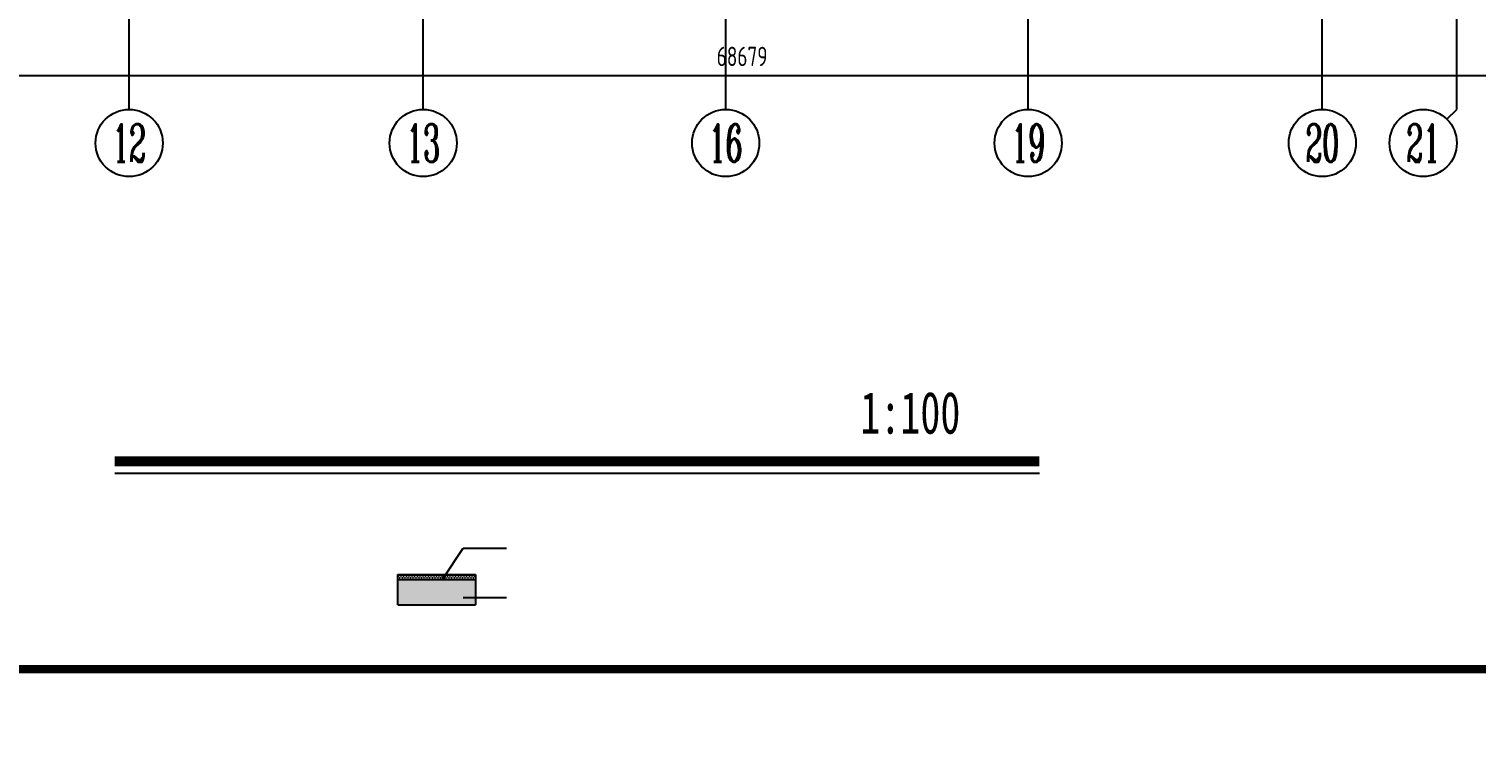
# Model space of a CAD drawing. Extents: x -726032 to 135930, y -151624 to 587044.
# Drawn here: x -688614 to -666225, y 477844 to 489048 of the extents above; entities that cross this region are included whole.
import ezdxf
from ezdxf.enums import TextEntityAlignment as Align

# ---------------------------------------------------------------- set-up
doc = ezdxf.new("R2010")
doc.units = 0
doc.header["$LTSCALE"] = 1000
doc.header["$MEASUREMENT"] = 0
doc.layers.get('0').update_dxf_attribs({"linetype": 'CONTINUOUS'})
doc.layers.get('DEFPOINTS').update_dxf_attribs({"color": 1, "linetype": 'CONTINUOUS'})
for name, color, linetype in [('AXIS', 245, 'CONTINUOUS'), ('AXIS_TEXT', 7, 'CONTINUOUS'), ('COLUMN', 170, 'CONTINUOUS'), ('LAYER1', 7, 'CONTINUOUS'), ('PUB_TEXT', 142, 'CONTINUOUS'), ('PUB_TITLE', 1, 'CONTINUOUS')]:
    doc.layers.add(name, color=color, linetype=linetype)
doc.styles.add('-宋体', font='SimSun.ttf', dxfattribs={"width": 0.8})
doc.styles.add('COMPLEX', font='COMPLEX')
doc.styles.add('DIM_FONT', font='isocp.shx', dxfattribs={"width": 0.8})
doc.dimstyles.new('DIMN', dxfattribs={"dimtxt": 300, "dimasz": 1, "dimexe": 250, "dimexo": 300, "dimgap": 150, "dimtad": 1, "dimdec": 0, "dimzin": 0, "dimdsep": 46, "dimtxsty": 'DIM_FONT', "dimcen": 0.09, "dimclrt": 142, "dimadec": 0, "dimazin": 0, "dimtfac": 1, "dimtdec": 0, "dimtix": 1, "dimtmove": 2, "dimatfit": 3, "dimfxl": 1, "dimtolj": 1, "dimtzin": 0, "dimarcsym": 0})

# ---------------------------------------------------------------- blocks, each defined once
blk = doc.blocks.new('*D510')
at = {"layer": 'AXIS', "color": 0, "lineweight": -2, "transparency": 16777216}
for p, q in [((-711920, 491580), (-711920, 488073)), ((-643241, 491580), (-643241, 488073)), ((-643242, 488323), (-711919, 488323))]:
    blk.add_line(p, q, dxfattribs=at)
at = {"layer": 'AXIS', "color": 0, "transparency": 16777216}
for points in [[(-711919, 488323), (-711919, 488323), (-711920, 488323)], [(-643242, 488323), (-643242, 488323), (-643241, 488323)]]:
    blk.add_solid(points, dxfattribs=at)
at = {"layer": 'DEFPOINTS', "color": 0, "transparency": 16777216}
for p in [(-711920, 491880), (-643241, 491880), (-711920, 488323)]:
    blk.add_point(p, dxfattribs=at)
at = {"layer": 'AXIS', "color": 142, "transparency": 16777216, "insert": (-677580, 488623), "char_height": 300, "attachment_point": 5, "style": 'DIM_FONT'}
blk.add_mtext('\\A1;68679', dxfattribs=at)
blk = doc.blocks.new('_AXISO')
blk.add_circle((0, 0), 0.5)
at = {"layer": 'AXIS_TEXT', "style": 'COMPLEX', "width": 1.041667}
blk.add_attdef('A', text='', height=0.56, dxfattribs=at).set_placement((-0.25, -0.28), (0.25, -0.28), align=Align.FIT)
blk = doc.blocks.new('_AXISO2')
blk.add_line((0.354, 0.146), (0.5, 0))
blk.add_circle((0, 0.5), 0.5)
at = {"layer": 'AXIS_TEXT', "style": 'COMPLEX', "width": 1.041667}
blk.add_attdef('A', text='', height=0.56, dxfattribs=at).set_placement((-0.25, 0.22), (0.25, 0.22), align=Align.FIT)

msp = doc.modelspace()

# ---------------------------------------------------------------- hatches: boundary and pattern name
at = {"layer": 'COLUMN'}
msp.add_hatch(color=256, dxfattribs=at).paths.add_polyline_path([(-681704.5, 480138.8), (-681704.5, 480528.8), (-682908.7, 480528.8), (-682908.7, 480138.8)])
at = {"layer": 'LAYER1'}
h = msp.add_hatch(dxfattribs=at)
h.set_pattern_fill('DOTS', color=136, scale=390, style=0)
h.set_pattern_definition([(0, (-937795.332, 466416.872), (12.1875, 24.375), [0, -24.375])])
h.paths.add_polyline_path([(-681704.5, 480528.8), (-681704.5, 480606.8), (-682908.7, 480606.8), (-682908.7, 480528.8)])

# ---------------------------------------------------------------- linework, layer by layer
at = {"layer": 'AXIS'}
for p, q in [((-687063.9, 487802.9), (-687063.9, 491880.4)), ((-682513.9, 487802.9), (-682513.9, 491880.4)), ((-677833.9, 487802.9), (-677833.9, 491880.4)), ((-673153.9, 487802.9), (-673153.9, 491880.4)), ((-668603.9, 487802.9), (-668603.9, 491880.4)), ((-666523.9, 487802.9), (-666523.9, 491880.4))]:
    msp.add_line(p, q, dxfattribs=at)
at = {"layer": 'LAYER1', "color": 136}
for p, q in [((-682199.1, 480554.4), (-681893.9, 481012)), ((-681893.9, 481012), (-681224.8, 481012)), ((-682908.7, 480138.8), (-682908.7, 480606.8)), ((-682908.7, 480606.8), (-681704.5, 480606.8)), ((-682908.7, 480528.8), (-681704.5, 480528.8)), ((-681704.5, 480606.8), (-681704.5, 480138.8)), ((-681893.9, 480251.2), (-681224.8, 480251.2)), ((-682908.7, 480138.8), (-681704.5, 480138.8))]:
    msp.add_line(p, q, dxfattribs=at)
at = {"layer": 'LAYER1', "color": 136, "const_width": 32.5}
msp.add_lwpolyline([(-682215.3, 480554.4, 1), (-682182.8, 480554.4, 1)], format="xyb", close=True, dxfattribs=at)
at = {"layer": 'PUB_TEXT'}
msp.add_line((-687287, 482175), (-672981.5, 482175), dxfattribs=at)
at = {"layer": 'PUB_TEXT', "const_width": 156}
msp.add_lwpolyline([(-687287, 482359.6), (-672981.5, 482359.6)], dxfattribs=at)
at = {"layer": 'PUB_TITLE'}
for points, const_width in [([(-726032.4, 477843.9), (-629442.4, 477843.9), (-629442.4, 532443.9), (-726032.4, 532443.9)], 0.234), ([(-723432.4, 479143.9), (-630742.4, 479143.9), (-630742.4, 531143.9), (-723432.4, 531143.9)], 130)]:
    msp.add_lwpolyline(points, close=True, dxfattribs=dict(at, const_width=const_width))

# ---------------------------------------------------------------- block references
at = {"layer": 'AXIS'}
ref = msp.add_blockref('_AXISO', (-687063.9, 487282.9), dxfattribs=dict(at, xscale=1040, yscale=1040, zscale=1040))
ref.add_attrib('A', '12', dxfattribs={"layer": 'AXIS_TEXT', "height": 582.4, "style": 'COMPLEX', "width": 0.646552}).set_placement((-687323.9, 486991.7), (-686803.9, 486991.7), align=Align.FIT)
ref = msp.add_blockref('_AXISO', (-682513.9, 487282.9), dxfattribs=dict(at, xscale=1040, yscale=1040, zscale=1040))
ref.add_attrib('A', '13', dxfattribs={"layer": 'AXIS_TEXT', "height": 582.4, "style": 'COMPLEX', "width": 0.646552}).set_placement((-682773.9, 486991.7), (-682253.9, 486991.7), align=Align.FIT)
ref = msp.add_blockref('_AXISO', (-677833.9, 487282.9), dxfattribs=dict(at, xscale=1040, yscale=1040, zscale=1040))
ref.add_attrib('A', '16', dxfattribs={"layer": 'AXIS_TEXT', "height": 582.4, "style": 'COMPLEX', "width": 0.646552}).set_placement((-678093.9, 486991.7), (-677573.9, 486991.7), align=Align.FIT)
ref = msp.add_blockref('_AXISO', (-673153.9, 487282.9), dxfattribs=dict(at, xscale=1040, yscale=1040, zscale=1040))
ref.add_attrib('A', '19', dxfattribs={"layer": 'AXIS_TEXT', "height": 582.4, "style": 'COMPLEX', "width": 0.646552}).set_placement((-673413.9, 486991.7), (-672893.9, 486991.7), align=Align.FIT)
ref = msp.add_blockref('_AXISO', (-668603.9, 487282.9), dxfattribs=dict(at, xscale=1040, yscale=1040, zscale=1040))
ref.add_attrib('A', '20', dxfattribs={"layer": 'AXIS_TEXT', "height": 582.4, "style": 'COMPLEX', "width": 0.551471}).set_placement((-668863.9, 486991.7), (-668343.9, 486991.7), align=Align.FIT)
ref = msp.add_blockref('_AXISO2', (-666523.9, 487282.9), dxfattribs=dict(at, xscale=1040, yscale=1040, zscale=1040, rotation=90))
ref.add_attrib('A', '21', dxfattribs={"layer": 'AXIS_TEXT', "height": 582.4, "style": 'COMPLEX', "width": 0.646552}).set_placement((-667303.9, 486991.7), (-666783.9, 486991.7), align=Align.FIT)

# ---------------------------------------------------------------- texts
at = {"layer": 'PUB_TEXT', "style": '-宋体', "width": 0.7}
msp.add_text('1:100', height=650, dxfattribs=at).set_placement((-675751.2, 482785.6))

# ---------------------------------------------------------------- dimensions: what is measured, and where the dimension line sits
at = {"layer": 'AXIS'}
dim = msp.add_aligned_dim(p1=(-643240.9, 491880.4), p2=(-711919.9, 491880.4), distance=3557.4, dimstyle='DIMN', dxfattribs=at)
dim.commit()
dim.dimension.update_dxf_attribs({"geometry": '*D510', "text_midpoint": (-677580.4, 488622.9)})

doc.saveas('drawing.dxf')
